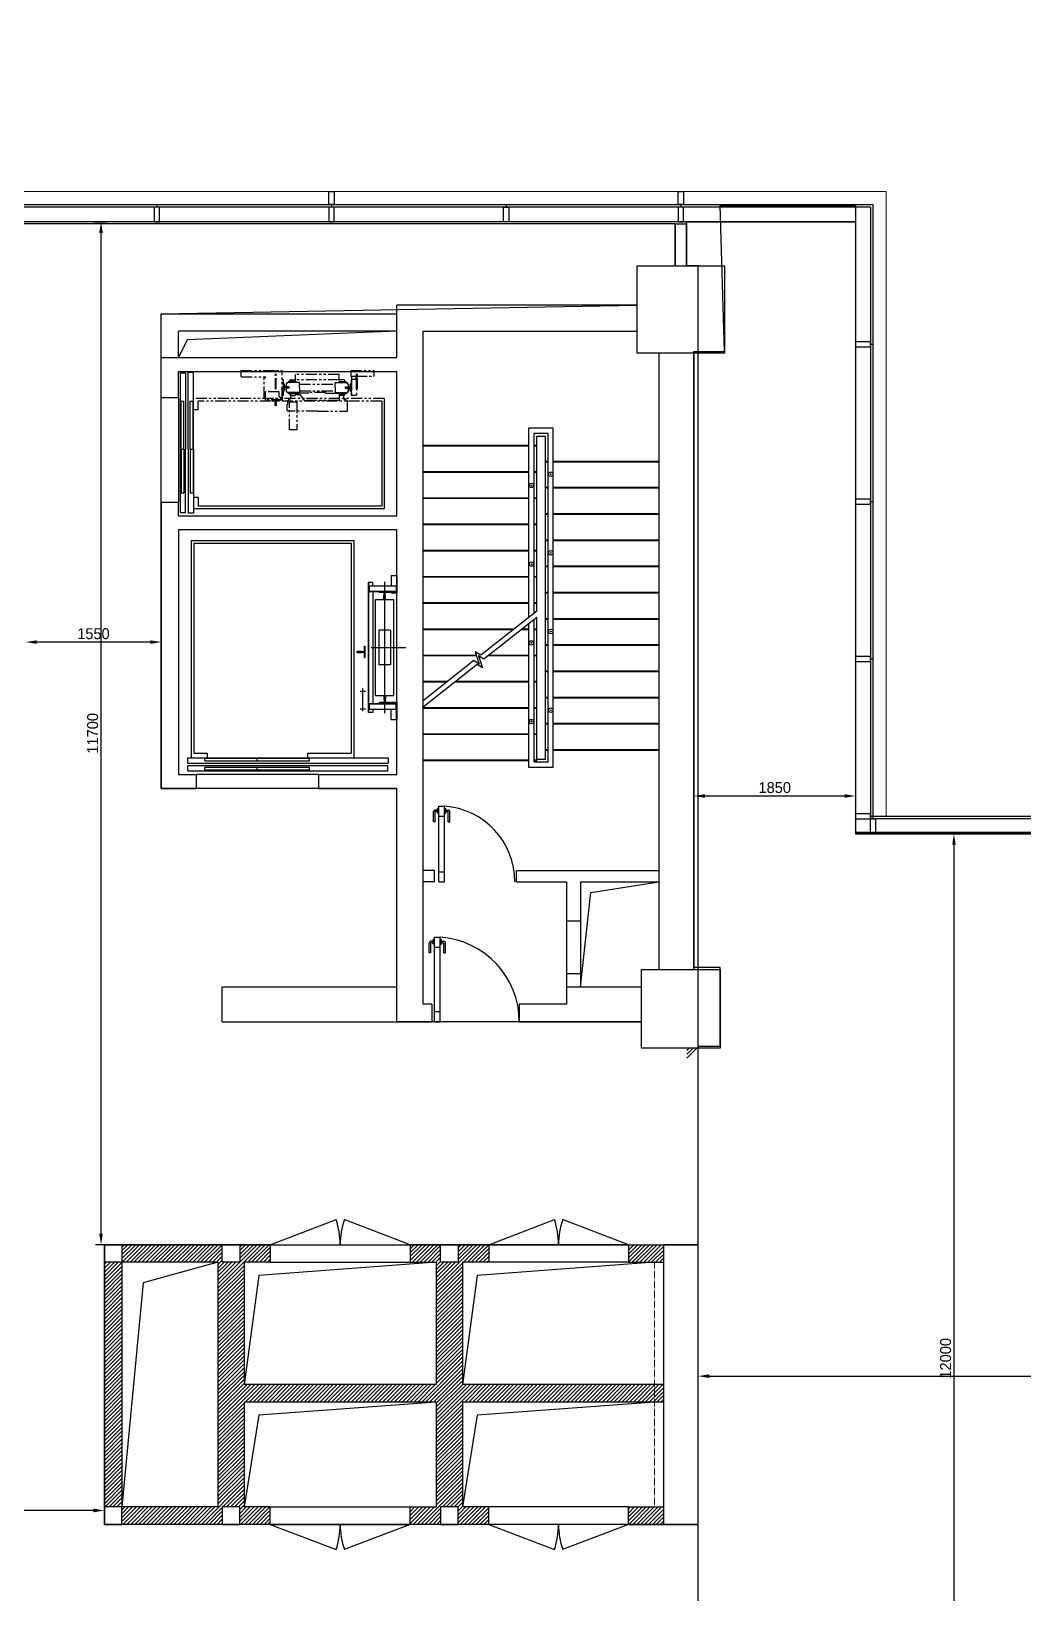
# Model space of a CAD drawing. Header units: millimetres. Extents: x 1175313 to 1258473, y 7000 to 65000.
# Drawn here: x 1223212 to 1234577, y 33063 to 50939 of the extents above; entities that cross this region are included whole.
import ezdxf

# ---------------------------------------------------------------- set-up
doc = ezdxf.new("R2010")
doc.units = ezdxf.units.MM
for name, pattern in [('HIDDEN', [0.375, 0.25, -0.125]), ('HIDDEN2', [4.7625, 3.175, -1.5875]), ('PHANTOMX2', [127, 63.5, -12.7, 12.7, -12.7, 12.7, -12.7])]:
    doc.linetypes.add(name, pattern=pattern)
for name, color, linetype in [('Baca', 7, 'Continuous'), ('Divar-esas', 7, 'Continuous'), ('Divar-komek', 7, 'Continuous'), ('Lift', 7, 'Continuous'), ('Meheccer', 7, 'Continuous'), ('metal', 7, 'Continuous'), ('Pencere', 7, 'Continuous'), ('Pillekan', 7, 'Continuous'), ('plita 2', 7, 'Continuous'), ('Qapi', 7, 'Continuous'), ('Strixleme', 254, 'Continuous'), ('sutun1', 7, 'Continuous')]:
    doc.layers.add(name, color=color, linetype=linetype)
doc.layers.add('Das-uzluk', color=37, linetype='Continuous', lineweight=15)
doc.layers.add('metal-nevid', color=39, linetype='Continuous', lineweight=5)
doc.layers.add('plita', color=182, linetype='Continuous', lineweight=5, true_color=0x3a07c5)

msp = doc.modelspace()

# ---------------------------------------------------------------- linework, layer by layer
at = {"color": 0, "lineweight": -2, "transparency": 16777216}
for p, q in [((1223931, 48757), (1224074, 48757)), ((1224012, 37182), (1224012, 48632)), ((1224700, 43943), (1224700, 44013)), ((1224575, 43951), (1223275, 43951)), ((1230800, 42378), (1230800, 42128)), ((1232650, 42378), (1232650, 42128)), ((1232525, 42190), (1230925, 42190)), ((1234079, 41757), (1233715, 41757)), ((1233777, 41632), (1233777, 29882)), ((1224423, 37057), (1223949, 37057)), ((1230850, 35488), (1230850, 35615)), ((1230975, 35553), (1252645, 35553)), ((1224050, 35050), (1224050, 33953)), ((1223925, 34016), (1205302, 34016))]:
    msp.add_line(p, q, dxfattribs=at)
at = {"color": 1, "lineweight": 30}
msp.add_lwpolyline([(1230715, 48257), (1230715, 48757), (1232650, 48757), (1232650, 41757), (1235873, 41753), (1235870, 44157, -0.414843), (1242650, 50937, -0.413583), (1249430, 44157), (1249430, 40177), (1252200, 40177), (1252200, 39777), (1252600, 39777), (1252600, 39307), (1252800, 39307), (1252800, 32207)], format="xyb", dxfattribs=at)
for points in [[(1230850, 31577), (1230850, 33857), (1224050, 33857), (1224050, 37057), (1230850, 37057), (1230850, 39307), (1230200, 39307), (1230200, 39607), (1227400, 39607), (1227400, 40007), (1227400, 40027), (1227400, 42277), (1224700, 42277), (1224700, 47707), (1230150, 47807), (1230150, 48257), (1230585, 48257), (1230585, 48737), (1222715, 48737)], [(1230850, 29777), (1230850, 48257), (1230715, 48257)]]:
    msp.add_lwpolyline(points, dxfattribs=at)
at = {"color": 0, "transparency": 16777216}
for points in [[(1223991, 48632), (1224032, 48632), (1224012, 48757)], [(1223275, 43971), (1223275, 43930), (1223150, 43951)], [(1224575, 43971), (1224575, 43930), (1224700, 43951)], [(1230925, 42211), (1230925, 42170), (1230800, 42190)], [(1232525, 42211), (1232525, 42170), (1232650, 42190)], [(1233757, 41632), (1233798, 41632), (1233777, 41757)], [(1223991, 37182), (1224032, 37182), (1224012, 37057)], [(1230975, 35574), (1230975, 35532), (1230850, 35553)], [(1223925, 34037), (1223925, 33995), (1224050, 34016)]]:
    msp.add_solid(points, dxfattribs=at)
at = {"layer": 'Baca'}
for p, q in [((1229620, 41085), (1230400, 41207)), ((1229500, 40007), (1229620, 41085))]:
    msp.add_line(p, q, dxfattribs=at)
for points in [[(1227400, 47507), (1224996, 47409), (1224900, 47207)], [(1225350, 36857), (1224495, 36621), (1224250, 34057)], [(1227850, 36857), (1225820, 36706), (1225650, 35457)], [(1230350, 36857), (1228320, 36706), (1228150, 35457)], [(1227850, 35257), (1225820, 35106), (1225650, 34057)], [(1230350, 35257), (1228320, 35106), (1228150, 34057)]]:
    msp.add_lwpolyline(points, dxfattribs=at)
at = {"layer": 'Das-uzluk'}
msp.add_line((1225100, 42277), (1226500, 42277), dxfattribs=at)
at = {"layer": 'Divar-esas'}
for p, q in [((1230585, 48737), (1230585, 48257)), ((1230585, 48737), (1230715, 48737)), ((1230715, 48737), (1230715, 48257)), ((1224700, 47207), (1224700, 47707)), ((1224700, 47707), (1227400, 47707)), ((1227400, 47507), (1224900, 47507)), ((1224900, 47207), (1224900, 47507)), ((1227830, 41337), (1227700, 41337)), ((1227830, 41207), (1227830, 41337)), ((1228770, 41207), (1228770, 41337)), ((1228770, 41337), (1230400, 41337)), ((1227830, 41207), (1227700, 41207)), ((1228770, 41207), (1229340, 41207)), ((1229340, 41207), (1229340, 40757)), ((1229500, 41207), (1230400, 41207)), ((1229500, 41207), (1229500, 40757)), ((1229500, 40757), (1229340, 40757)), ((1229340, 40157), (1229340, 40007)), ((1229500, 40157), (1229340, 40157)), ((1229500, 40157), (1229500, 40007)), ((1225950, 37057), (1224050, 37057)), ((1224050, 37057), (1224050, 33857)), ((1225950, 37057), (1225950, 36857)), ((1228450, 37057), (1227550, 37057)), ((1227550, 37057), (1227550, 36857)), ((1228450, 37057), (1228450, 36857)), ((1230050, 37057), (1230450, 37057)), ((1230050, 37057), (1230050, 36857)), ((1225350, 36857), (1224250, 36857)), ((1224250, 36857), (1224250, 34057)), ((1225350, 36857), (1225350, 34057)), ((1225650, 36857), (1225650, 35457)), ((1225950, 36857), (1225650, 36857)), ((1227550, 36857), (1227850, 36857)), ((1227850, 36857), (1227850, 35457)), ((1228150, 36857), (1228150, 35457)), ((1228450, 36857), (1228150, 36857)), ((1230050, 36857), (1230450, 36857)), ((1227850, 35457), (1225650, 35457)), ((1230450, 35457), (1228150, 35457)), ((1227850, 35257), (1225650, 35257)), ((1225650, 35257), (1225650, 34057)), ((1227850, 35257), (1227850, 34057)), ((1230450, 35257), (1228150, 35257)), ((1228150, 35257), (1228150, 34057)), ((1225350, 34057), (1224250, 34057)), ((1225950, 34057), (1225650, 34057)), ((1225950, 33857), (1225950, 34057)), ((1227550, 33857), (1227550, 34057)), ((1227550, 34057), (1227850, 34057)), ((1228450, 34057), (1228150, 34057)), ((1228450, 33857), (1228450, 34057)), ((1230050, 33857), (1230050, 34057)), ((1230050, 34057), (1230450, 34057)), ((1225950, 33857), (1224050, 33857)), ((1228450, 33857), (1227550, 33857)), ((1230050, 33857), (1230450, 33857))]:
    msp.add_line(p, q, dxfattribs=at)
at = {"layer": 'Divar-komek'}
for p, q in [((1229340, 40757), (1229340, 40157)), ((1229500, 40757), (1229500, 40157)), ((1225950, 37057), (1227550, 37057)), ((1230050, 37057), (1228450, 37057)), ((1225950, 36857), (1227550, 36857)), ((1230050, 36857), (1228450, 36857)), ((1225950, 34057), (1227550, 34057)), ((1230050, 34057), (1228450, 34057)), ((1225950, 33857), (1227550, 33857)), ((1230050, 33857), (1228450, 33857))]:
    msp.add_line(p, q, dxfattribs=at)
at = {"layer": 'Lift'}
for p, q in [((1224920, 47032), (1224980, 47032)), ((1224920, 45432), (1224920, 47032)), ((1224980, 47032), (1224980, 46157)), ((1225070, 47037), (1225010, 47037)), ((1225010, 46157), (1225010, 47037)), ((1225070, 46157), (1225070, 47037)), ((1225615, 46987), (1225615, 47057)), ((1224929, 46157), (1224929, 46707)), ((1224929, 46707), (1224961, 46707)), ((1224961, 46157), (1224961, 46707)), ((1225034, 46707), (1225066, 46707)), ((1225034, 46157), (1225034, 46707)), ((1225066, 46157), (1225066, 46707)), ((1225125, 46607), (1225125, 46707)), ((1227225, 46707), (1227225, 45507)), ((1227255, 46738), (1227255, 45476)), ((1225125, 46607), (1225070, 46607)), ((1224929, 46157), (1224929, 45657)), ((1224929, 46157), (1224961, 46157)), ((1224961, 46157), (1224961, 45657)), ((1224980, 45432), (1224980, 46157)), ((1225010, 46157), (1225010, 45427)), ((1225034, 46157), (1225066, 46157)), ((1225034, 46157), (1225034, 45657)), ((1225066, 46157), (1225066, 45657)), ((1225070, 46157), (1225070, 45427)), ((1224929, 45657), (1224961, 45657)), ((1225034, 45657), (1225066, 45657)), ((1225125, 45607), (1225070, 45607)), ((1225125, 45607), (1225125, 45507)), ((1224920, 45432), (1224980, 45432)), ((1225070, 45427), (1225010, 45427)), ((1227255, 45476), (1225070, 45476)), ((1227225, 45507), (1225125, 45507)), ((1225044, 45112), (1225044, 42627)), ((1225044, 45112), (1226906, 45112)), ((1225075, 45082), (1225075, 42682)), ((1225075, 45082), (1226875, 45082)), ((1226875, 45082), (1226875, 42682)), ((1226906, 45112), (1226906, 42627)), ((1227335, 44713), (1227335, 44593)), ((1227335, 44713), (1227400, 44713)), ((1227394, 44713), (1227394, 44513)), ((1227400, 44713), (1227400, 44513)), ((1227124, 44634), (1227074, 44634)), ((1227074, 43144), (1227074, 44634)), ((1227077, 43144), (1227077, 44634)), ((1227084, 44593), (1227390, 44593)), ((1227084, 44528), (1227084, 44593)), ((1227084, 44534), (1227390, 44534)), ((1227084, 44528), (1227390, 44528)), ((1227124, 44593), (1227124, 44634)), ((1227124, 44528), (1227124, 43250)), ((1227195, 44528), (1227322, 44528)), ((1227195, 44524), (1227195, 44528)), ((1227247, 44517), (1227199, 44520)), ((1227259, 44639), (1227259, 43139)), ((1227319, 44520), (1227271, 44517)), ((1227322, 44524), (1227322, 44528)), ((1227335, 44528), (1227335, 44513)), ((1227335, 44513), (1227400, 44513)), ((1227390, 44593), (1227390, 44528)), ((1227154, 44439), (1227364, 44439)), ((1227154, 43339), (1227154, 44439)), ((1227251, 44440), (1227251, 44484)), ((1227252, 44439), (1227251, 44440)), ((1227266, 44439), (1227252, 44439)), ((1227266, 44439), (1227252, 44439)), ((1227254, 44488), (1227254, 44510)), ((1227264, 44488), (1227264, 44510)), ((1227266, 44439), (1227267, 44440)), ((1227267, 44440), (1227267, 44484)), ((1227364, 43339), (1227364, 44439)), ((1227192, 44089), (1227192, 43689)), ((1227325, 44089), (1227192, 44089)), ((1227325, 44089), (1227325, 43689)), ((1226945, 43846), (1226946, 43847)), ((1226945, 43846), (1226945, 43832)), ((1226945, 43846), (1226945, 43832)), ((1226945, 43832), (1226945, 43846)), ((1226945, 43832), (1226946, 43831)), ((1226946, 43847), (1226989, 43847)), ((1226946, 43831), (1226989, 43831)), ((1226994, 43844), (1227016, 43844)), ((1226994, 43834), (1227016, 43834)), ((1227026, 43899), (1227023, 43851)), ((1227023, 43828), (1227026, 43780)), ((1227030, 43903), (1227034, 43903)), ((1227034, 43776), (1227034, 43903)), ((1227104, 43889), (1227500, 43889)), ((1227030, 43776), (1227034, 43776)), ((1227325, 43689), (1227192, 43689)), ((1226980, 43389), (1227040, 43389)), ((1227010, 43159), (1227010, 43419)), ((1227154, 43339), (1227364, 43339)), ((1227247, 43261), (1227199, 43258)), ((1227252, 43339), (1227251, 43338)), ((1227251, 43338), (1227251, 43295)), ((1227266, 43339), (1227252, 43339)), ((1227266, 43339), (1227252, 43339)), ((1227254, 43290), (1227254, 43268)), ((1227264, 43290), (1227264, 43268)), ((1227266, 43339), (1227267, 43338)), ((1227267, 43338), (1227267, 43295)), ((1227319, 43258), (1227271, 43261)), ((1227335, 43265), (1227400, 43265)), ((1227335, 43250), (1227335, 43265)), ((1227394, 43065), (1227394, 43265)), ((1227400, 43265), (1227400, 43065)), ((1226980, 43189), (1227040, 43189)), ((1227124, 43144), (1227074, 43144)), ((1227084, 43185), (1227084, 43250)), ((1227084, 43250), (1227390, 43250)), ((1227084, 43244), (1227390, 43244)), ((1227084, 43185), (1227390, 43185)), ((1227124, 43185), (1227124, 43144)), ((1227195, 43254), (1227195, 43250)), ((1227195, 43250), (1227322, 43250)), ((1227322, 43254), (1227322, 43250)), ((1227335, 43065), (1227335, 43185)), ((1227390, 43185), (1227390, 43250)), ((1227335, 43065), (1227400, 43065)), ((1225000, 42627), (1225000, 42567)), ((1225000, 42627), (1227300, 42627)), ((1225000, 42567), (1227300, 42567)), ((1225075, 42682), (1225225, 42682)), ((1225200, 42591), (1225200, 42623)), ((1225200, 42623), (1226400, 42623)), ((1225200, 42591), (1226400, 42591)), ((1225225, 42682), (1225225, 42627)), ((1225800, 42591), (1225800, 42623)), ((1226375, 42682), (1226875, 42682)), ((1226375, 42682), (1226375, 42627)), ((1226400, 42591), (1226400, 42623)), ((1227300, 42627), (1227300, 42567)), ((1225005, 42477), (1225005, 42537)), ((1227295, 42537), (1225005, 42537)), ((1225005, 42477), (1227295, 42477)), ((1226400, 42518), (1225200, 42518)), ((1225200, 42486), (1225200, 42518)), ((1226400, 42486), (1225200, 42486)), ((1225800, 42486), (1225800, 42518)), ((1226400, 42486), (1226400, 42518)), ((1227295, 42477), (1227295, 42537))]:
    msp.add_line(p, q, dxfattribs=at)
at = {"layer": 'Lift', "linetype": 'PHANTOMX2', "ltscale": 2}
for p, q in [((1225615, 47057), (1226085, 47057)), ((1226008, 46844), (1226008, 47057)), ((1226018, 46844), (1226018, 47057)), ((1226085, 46749), (1226085, 47057)), ((1226870, 47057), (1226870, 46992)), ((1226870, 47057), (1227135, 47057)), ((1226938, 46844), (1226938, 47057)), ((1226948, 46844), (1226948, 47057)), ((1227135, 47057), (1227135, 46992)), ((1225615, 46987), (1225890, 46987)), ((1225880, 46977), (1225890, 46977)), ((1225880, 46749), (1225880, 46977)), ((1226085, 46956), (1226101, 46956)), ((1226096, 46956), (1226096, 46771)), ((1226101, 46771), (1226101, 46956)), ((1226101, 46863), (1226101, 46908)), ((1226101, 46908), (1226101, 46908)), ((1226101, 46863), (1226101, 46819)), ((1226109, 46900), (1226112, 46872)), ((1226109, 46826), (1226112, 46855)), ((1226126, 46867), (1226117, 46867)), ((1226126, 46859), (1226117, 46859)), ((1226130, 46871), (1226126, 46867)), ((1226130, 46855), (1226126, 46859)), ((1226133, 46888), (1226128, 46888)), ((1226128, 46882), (1226128, 46888)), ((1226131, 46882), (1226128, 46882)), ((1226134, 46845), (1226129, 46845)), ((1226129, 46839), (1226129, 46845)), ((1226133, 46839), (1226129, 46839)), ((1226162, 46871), (1226130, 46871)), ((1226162, 46855), (1226130, 46855)), ((1226131, 46882), (1226131, 46872)), ((1226164, 46872), (1226131, 46872)), ((1226133, 46903), (1226163, 46933)), ((1226133, 46903), (1226133, 46888)), ((1226133, 46839), (1226133, 46823)), ((1226164, 46855), (1226134, 46855)), ((1226134, 46848), (1226134, 46855)), ((1226134, 46845), (1226134, 46848)), ((1226283, 46921), (1226140, 46921)), ((1226140, 46910), (1226140, 46921)), ((1226162, 46871), (1226163, 46870)), ((1226162, 46855), (1226163, 46856)), ((1226243, 46933), (1226163, 46933)), ((1226163, 46863), (1226163, 46870)), ((1226163, 46863), (1226163, 46856)), ((1226164, 46855), (1226164, 46872)), ((1226173, 46933), (1226173, 46938)), ((1226188, 46953), (1226233, 46953)), ((1226233, 46953), (1226233, 46947)), ((1226238, 46947), (1226233, 46947)), ((1226738, 47013), (1226238, 47013)), ((1226238, 46947), (1226238, 47013)), ((1226738, 46953), (1226238, 46953)), ((1226238, 46947), (1226238, 46953)), ((1226243, 46933), (1226243, 46921)), ((1226283, 46863), (1226283, 46921)), ((1226283, 46901), (1226693, 46901)), ((1226283, 46863), (1226283, 46806)), ((1226693, 46863), (1226693, 46921)), ((1226693, 46921), (1226836, 46921)), ((1226693, 46863), (1226693, 46806)), ((1226733, 46933), (1226733, 46921)), ((1226733, 46933), (1226813, 46933)), ((1226738, 46947), (1226738, 47013)), ((1226738, 46947), (1226738, 46953)), ((1226738, 46947), (1226743, 46947)), ((1226743, 46953), (1226743, 46947)), ((1226788, 46953), (1226743, 46953)), ((1226803, 46933), (1226803, 46938)), ((1226812, 46872), (1226845, 46872)), ((1226812, 46855), (1226812, 46872)), ((1226812, 46855), (1226842, 46855)), ((1226843, 46903), (1226813, 46933)), ((1226814, 46871), (1226813, 46870)), ((1226813, 46863), (1226813, 46870)), ((1226813, 46863), (1226813, 46856)), ((1226814, 46855), (1226813, 46856)), ((1226814, 46871), (1226846, 46871)), ((1226814, 46855), (1226846, 46855)), ((1226836, 46910), (1226836, 46921)), ((1226842, 46848), (1226842, 46855)), ((1226842, 46845), (1226842, 46848)), ((1226842, 46845), (1226847, 46845)), ((1226843, 46903), (1226843, 46888)), ((1226843, 46888), (1226848, 46888)), ((1226843, 46839), (1226843, 46823)), ((1226843, 46839), (1226847, 46839)), ((1226845, 46882), (1226845, 46872)), ((1226845, 46882), (1226848, 46882)), ((1226846, 46871), (1226850, 46867)), ((1226846, 46855), (1226850, 46859)), ((1226847, 46839), (1226847, 46845)), ((1226848, 46882), (1226848, 46888)), ((1226850, 46867), (1226859, 46867)), ((1226850, 46859), (1226859, 46859)), ((1226866, 46900), (1226864, 46872)), ((1226866, 46826), (1226864, 46855)), ((1226870, 46992), (1226880, 46992)), ((1226875, 46908), (1226874, 46908)), ((1226875, 46956), (1226875, 46771)), ((1226880, 46956), (1226875, 46956)), ((1226875, 46863), (1226875, 46908)), ((1226875, 46863), (1226875, 46819)), ((1226879, 46771), (1226879, 46956)), ((1226880, 46992), (1226880, 46956)), ((1226880, 46992), (1226930, 46992)), ((1226930, 46956), (1226880, 46956)), ((1226880, 46956), (1226880, 46773)), ((1226930, 46992), (1227135, 46992)), ((1226930, 46972), (1226930, 46956)), ((1226935, 46956), (1226930, 46956)), ((1226935, 46956), (1226935, 46771)), ((1226940, 46982), (1226945, 46982)), ((1226945, 46992), (1226945, 46982)), ((1227255, 46738), (1225070, 46738)), ((1227225, 46707), (1225125, 46707)), ((1225880, 46749), (1225893, 46749)), ((1226053, 46814), (1225893, 46814)), ((1225893, 46719), (1225893, 46814)), ((1226088, 46724), (1225893, 46724)), ((1226088, 46719), (1225893, 46719)), ((1226013, 46719), (1225968, 46719)), ((1225968, 46719), (1225968, 46719)), ((1225976, 46711), (1226004, 46709)), ((1226005, 46691), (1226009, 46695)), ((1226005, 46658), (1226005, 46691)), ((1226005, 46658), (1226006, 46657)), ((1226013, 46657), (1226006, 46657)), ((1226009, 46695), (1226009, 46704)), ((1226013, 46719), (1226057, 46719)), ((1226013, 46657), (1226020, 46657)), ((1226017, 46695), (1226017, 46704)), ((1226021, 46691), (1226017, 46695)), ((1226021, 46658), (1226020, 46657)), ((1226021, 46658), (1226021, 46691)), ((1226050, 46711), (1226022, 46709)), ((1226053, 46756), (1226053, 46814)), ((1226057, 46719), (1226057, 46719)), ((1226088, 46749), (1226060, 46749)), ((1226060, 46749), (1226085, 46749)), ((1226085, 46771), (1226101, 46771)), ((1226088, 46719), (1226088, 46749)), ((1226101, 46819), (1226101, 46819)), ((1226133, 46823), (1226163, 46793)), ((1226140, 46816), (1226140, 46806)), ((1226283, 46806), (1226140, 46806)), ((1226146, 46672), (1226143, 46672)), ((1226143, 46595), (1226143, 46672)), ((1226146, 46714), (1226146, 46690)), ((1226146, 46714), (1226155, 46714)), ((1226146, 46690), (1226146, 46672)), ((1226243, 46793), (1226163, 46793)), ((1226183, 46729), (1226170, 46729)), ((1226173, 46788), (1226173, 46793)), ((1226183, 46729), (1226183, 46787)), ((1226188, 46792), (1226192, 46792)), ((1226188, 46773), (1226233, 46773)), ((1226192, 46795), (1226192, 46792)), ((1226192, 46795), (1226276, 46795)), ((1226296, 46779), (1226233, 46779)), ((1226233, 46779), (1226233, 46773)), ((1226243, 46806), (1226243, 46793)), ((1226276, 46795), (1226276, 46800)), ((1226276, 46800), (1226276, 46800)), ((1226393, 46800), (1226276, 46800)), ((1226283, 46826), (1226693, 46826)), ((1226343, 46713), (1226296, 46779)), ((1226738, 46713), (1226343, 46713)), ((1226583, 46808), (1226393, 46808)), ((1226393, 46800), (1226393, 46808)), ((1226583, 46800), (1226583, 46808)), ((1226583, 46800), (1226699, 46800)), ((1226693, 46806), (1226836, 46806)), ((1226700, 46800), (1226699, 46800)), ((1226700, 46795), (1226700, 46800)), ((1226784, 46795), (1226700, 46795)), ((1226733, 46806), (1226733, 46793)), ((1226733, 46793), (1226813, 46793)), ((1226738, 46779), (1226738, 46713)), ((1226743, 46779), (1226738, 46779)), ((1226743, 46779), (1226743, 46773)), ((1226788, 46773), (1226743, 46773)), ((1226784, 46795), (1226784, 46792)), ((1226788, 46792), (1226784, 46792)), ((1226793, 46729), (1226793, 46787)), ((1226793, 46729), (1226805, 46729)), ((1226803, 46788), (1226803, 46793)), ((1226843, 46823), (1226813, 46793)), ((1226830, 46714), (1226820, 46714)), ((1226830, 46714), (1226830, 46690)), ((1226830, 46690), (1226830, 46672)), ((1226830, 46672), (1226833, 46672)), ((1226833, 46595), (1226833, 46672)), ((1226836, 46816), (1226836, 46806)), ((1226875, 46819), (1226874, 46819)), ((1226935, 46771), (1226875, 46771)), ((1226146, 46595), (1226143, 46595)), ((1226146, 46595), (1226146, 46592)), ((1226488, 46592), (1226146, 46592)), ((1226488, 46592), (1226830, 46592)), ((1226830, 46595), (1226830, 46592)), ((1226830, 46595), (1226833, 46595))]:
    msp.add_line(p, q, dxfattribs=at)
msp.add_lwpolyline([(1226171, 46378), (1226171, 46698), (1226254, 46698), (1226254, 46378)], close=True, dxfattribs=at)
at = {"layer": 'Lift', "extrusion": (0, 0, -1)}
for centre in [(-1227010, 43389), (-1227010, 43189)]:
    msp.add_circle(centre, 4, dxfattribs=at)
at = {"layer": 'Lift', "linetype": 'PHANTOMX2', "ltscale": 2}
for centre, radius, start, end in [((1225890, 46982), 5, -90, 90), ((1226101, 46900), 8, 4.5177, 90), ((1226117, 46872), 5, -175.4823, -90), ((1226117, 46854), 5, 90, 175.4823), ((1226188, 46938), 15, 109.4712, 180), ((1226188, 46938), 15, 90, 109.4712), ((1226788, 46938), 15, 0, 90), ((1226940, 46972), 10, 90, 180), ((1225976, 46719), 8, 180, -94.5177), ((1226004, 46704), 5, 0, 85.4823), ((1226022, 46704), 5, 94.5177, 180), ((1226049, 46719), 8, -85.4823, 0), ((1226060, 46756), 7, 180, -90), ((1226101, 46827), 8, -90, -4.5177), ((1226170, 46714), 15, 90, 180), ((1226188, 46788), 15, 180, -109.4712), ((1226188, 46787), 5, 90, 180), ((1226188, 46788), 15, -109.4712, -90), ((1226788, 46787), 5, 0, 90), ((1226788, 46788), 15, -90, 0), ((1226805, 46714), 15, 0, 90)]:
    msp.add_arc(centre, radius, start, end, dxfattribs=at)
at = {"layer": 'Lift', "extrusion": (0, 0, -1)}
for centre, radius, start, end in [((-1227199, 44524), 4, -86.869, 0), ((-1227247, 44510), 7, 93.131, 180), ((-1227271, 44510), 7, 0, 86.869), ((-1227318, 44524), 4, 180, -93.131), ((-1227249, 44488), 5, 180, -114.3305), ((-1227269, 44488), 5, -65.6695, 0), ((-1226994, 43849), 5, -90, -24.3305), ((-1226994, 43829), 5, 24.3305, 90), ((-1227016, 43851), 7, -176.869, -90), ((-1227016, 43827), 7, 90, 176.869), ((-1227030, 43899), 4, 3.131, 90), ((-1227030, 43780), 4, -90, -3.131), ((-1227247, 43268), 7, 180, -93.131), ((-1227249, 43290), 5, 114.3305, 180), ((-1227269, 43290), 5, 0, 65.6695), ((-1227271, 43268), 7, -86.869, 0), ((-1227199, 43254), 4, 0, 86.869), ((-1227318, 43254), 4, 93.131, 180)]:
    msp.add_arc(centre, radius, start, end, dxfattribs=at)
at = {"layer": 'Lift', "linetype": 'PHANTOMX2', "ltscale": 2, "extrusion": (0, 0, -1)}
for centre, major_axis, start_param, end_param in [((1226859, 46872), (3.54, -3.54), 5.576636, 0.785398), ((1226859, 46854), (-3.54, -3.54), 2.356194, 3.848142), ((1226874, 46900), (5.66, -5.66), 2.435043, 3.926991), ((1226874, 46827), (5.66, -5.66), 0.785398, 2.277346)]:
    msp.add_ellipse(centre, major_axis=major_axis, ratio=1, start_param=start_param, end_param=end_param, dxfattribs=at)
at = {"layer": 'Meheccer'}
for p, q in [((1228910, 44235), (1228910, 46397)), ((1229190, 46397), (1228910, 46397)), ((1228970, 44283), (1228970, 46337)), ((1229130, 46337), (1228970, 46337)), ((1229130, 42577), (1229130, 46337)), ((1229190, 42517), (1229190, 46397)), ((1228910, 42517), (1228910, 44161)), ((1228970, 42577), (1228970, 44209)), ((1229130, 42577), (1228970, 42577)), ((1229190, 42517), (1228910, 42517))]:
    msp.add_line(p, q, dxfattribs=at)
for centre, radius in [((1228940, 45743), 25), ((1229160, 45872), 25), ((1229160, 45872), 5), ((1228940, 45743), 5), ((1229160, 44972), 25), ((1228940, 44843), 25), ((1229160, 44072), 25), ((1228940, 43942), 25), ((1228940, 43942), 5), ((1229160, 43172), 25), ((1228940, 43042), 25), ((1228940, 43042), 5)]:
    msp.add_circle(centre, radius, dxfattribs=at)
at = {"layer": 'Meheccer', "linetype": 'HIDDEN2'}
for centre in [(1229160, 44972), (1228940, 44843), (1229160, 44072), (1229160, 43172)]:
    msp.add_circle(centre, 5, dxfattribs=at)
at = {"layer": 'metal'}
for p, q in [((1224650, 48957), (1224650, 48927)), ((1226650, 48957), (1226650, 48927)), ((1228650, 48957), (1228650, 48927)), ((1230650, 48957), (1230650, 48927)), ((1232850, 47357), (1232820, 47357)), ((1232850, 45557), (1232820, 45557)), ((1232850, 43757), (1232820, 43757)), ((1232850, 41957), (1232820, 41957)), ((1232850, 41957), (1232850, 41927))]:
    msp.add_line(p, q, dxfattribs=at)
for points in [[(1226620, 49107), (1226680, 49107), (1226680, 48957), (1226620, 48957)], [(1230620, 49107), (1230680, 49107), (1230680, 48957), (1230620, 48957)], [(1224620, 48927), (1224620, 48757), (1224680, 48757), (1224680, 48927)], [(1226620, 48757), (1226680, 48757), (1226680, 48927), (1226620, 48927)], [(1228680, 48927), (1228680, 48757), (1228620, 48757), (1228620, 48927)], [(1230620, 48757), (1230680, 48757), (1230680, 48927), (1230620, 48927)], [(1232820, 47387), (1232650, 47387), (1232650, 47327), (1232820, 47327)], [(1232820, 45587), (1232650, 45587), (1232650, 45527), (1232820, 45527)], [(1232820, 43787), (1232650, 43787), (1232650, 43727), (1232820, 43727)], [(1232820, 41987), (1232650, 41987), (1232650, 41927), (1232820, 41927)], [(1232880, 41927), (1232880, 41757), (1232820, 41757), (1232820, 41927)]]:
    msp.add_lwpolyline(points, close=True, dxfattribs=at)
at = {"layer": 'metal-nevid'}
for p, q in [((1226620, 49107), (1222680, 49107)), ((1226680, 49107), (1230620, 49107)), ((1233000, 49107), (1230680, 49107)), ((1233000, 49107), (1233000, 41957))]:
    msp.add_line(p, q, dxfattribs=at)
at = {"layer": 'Pencere'}
for p, q in [((1185400, 48957), (1232850, 48957)), ((1232820, 48927), (1185430, 48927)), ((1207807, 48957), (1232850, 48957)), ((1232820, 48927), (1232820, 41927)), ((1232850, 48957), (1232850, 41957)), ((1235570, 41927), (1232820, 41927)), ((1235450, 41957), (1232850, 41957))]:
    msp.add_line(p, q, dxfattribs=at)
at = {"layer": 'Pillekan'}
for p, q in [((1229000, 44306), (1229000, 46307)), ((1229000, 46307), (1229100, 46307)), ((1229100, 42607), (1229100, 46307)), ((1228910, 46199), (1227700, 46199)), ((1228910, 46192), (1227700, 46192)), ((1229000, 46199), (1228970, 46199)), ((1229000, 46192), (1228970, 46192)), ((1229100, 46022), (1229130, 46022)), ((1229100, 46015), (1229130, 46015)), ((1229190, 46022), (1230400, 46022)), ((1229190, 46015), (1230400, 46015)), ((1228910, 45899), (1227700, 45899)), ((1228910, 45892), (1227700, 45892)), ((1229000, 45899), (1228970, 45899)), ((1229000, 45892), (1228970, 45892)), ((1228910, 45599), (1227700, 45599)), ((1228910, 45592), (1227700, 45592)), ((1229000, 45599), (1228970, 45599)), ((1229000, 45592), (1228970, 45592)), ((1229100, 45722), (1229130, 45722)), ((1229100, 45715), (1229130, 45715)), ((1229190, 45722), (1230400, 45722)), ((1229190, 45715), (1230400, 45715)), ((1229100, 45422), (1229130, 45422)), ((1229100, 45415), (1229130, 45415)), ((1229190, 45422), (1230400, 45422)), ((1229190, 45415), (1230400, 45415)), ((1228910, 45299), (1227700, 45299)), ((1228910, 45292), (1227700, 45292)), ((1229000, 45299), (1228970, 45299)), ((1229000, 45292), (1228970, 45292)), ((1229100, 45122), (1229130, 45122)), ((1229100, 45115), (1229130, 45115)), ((1229190, 45122), (1230400, 45122)), ((1229190, 45115), (1230400, 45115)), ((1228910, 44999), (1227700, 44999)), ((1228910, 44992), (1227700, 44992)), ((1229000, 44999), (1228970, 44999)), ((1229000, 44992), (1228970, 44992)), ((1228910, 44699), (1227700, 44699)), ((1228910, 44692), (1227700, 44692)), ((1229000, 44699), (1228970, 44699)), ((1229000, 44692), (1228970, 44692)), ((1229100, 44822), (1229130, 44822)), ((1229100, 44815), (1229130, 44815)), ((1229190, 44822), (1230400, 44822)), ((1229190, 44815), (1230400, 44815)), ((1229100, 44522), (1229130, 44522)), ((1229100, 44515), (1229130, 44515)), ((1229190, 44522), (1230400, 44522)), ((1229190, 44515), (1230400, 44515)), ((1228910, 44399), (1227700, 44399)), ((1228910, 44392), (1227700, 44392)), ((1229000, 44399), (1228970, 44399)), ((1229000, 44392), (1228970, 44392)), ((1229000, 42592), (1229000, 44233)), ((1229100, 44222), (1229130, 44222)), ((1229100, 44215), (1229130, 44215)), ((1229190, 44222), (1230400, 44222)), ((1229190, 44215), (1230400, 44215)), ((1228738, 44099), (1227700, 44099)), ((1228729, 44092), (1227700, 44092)), ((1228910, 44092), (1228822, 44092)), ((1228910, 44099), (1228831, 44099)), ((1229000, 44099), (1228970, 44099)), ((1229000, 44092), (1228970, 44092)), ((1228310, 43799), (1227700, 43799)), ((1228910, 43799), (1228451, 43799)), ((1229000, 43799), (1228970, 43799)), ((1229100, 43922), (1229130, 43922)), ((1229100, 43915), (1229130, 43915)), ((1229190, 43922), (1230400, 43922)), ((1229190, 43915), (1230400, 43915)), ((1228313, 43792), (1227700, 43792)), ((1228337, 43792), (1228334, 43792)), ((1228910, 43792), (1228442, 43792)), ((1229000, 43792), (1228970, 43792)), ((1229100, 43622), (1229130, 43622)), ((1229190, 43622), (1230400, 43622)), ((1227978, 43499), (1227700, 43499)), ((1227969, 43492), (1227700, 43492)), ((1228910, 43492), (1228062, 43492)), ((1228910, 43499), (1228071, 43499)), ((1229000, 43499), (1228970, 43499)), ((1229000, 43492), (1228970, 43492)), ((1229100, 43615), (1229130, 43615)), ((1229190, 43615), (1230400, 43615)), ((1229100, 43322), (1229130, 43322)), ((1229100, 43315), (1229130, 43315)), ((1229190, 43322), (1230400, 43322)), ((1229190, 43315), (1230400, 43315)), ((1228910, 43199), (1227700, 43199)), ((1228910, 43192), (1227700, 43192)), ((1229000, 43199), (1228970, 43199)), ((1229000, 43192), (1228970, 43192)), ((1229100, 43022), (1229130, 43022)), ((1229100, 43015), (1229130, 43015)), ((1229190, 43022), (1230400, 43022)), ((1229190, 43015), (1230400, 43015)), ((1228910, 42899), (1227700, 42899)), ((1228910, 42892), (1227700, 42892)), ((1229000, 42899), (1228970, 42899)), ((1229000, 42892), (1228970, 42892)), ((1228910, 42599), (1227700, 42599)), ((1228910, 42592), (1227700, 42592)), ((1229000, 42599), (1228970, 42599)), ((1229000, 42592), (1228970, 42592)), ((1229100, 42607), (1229000, 42607)), ((1229100, 42722), (1229130, 42722)), ((1229100, 42715), (1229130, 42715)), ((1229190, 42722), (1230400, 42722)), ((1229190, 42715), (1230400, 42715))]:
    msp.add_line(p, q, dxfattribs=at)
at = {"layer": 'Pillekan', "linetype": 'Continuous'}
for points in [[(1229000, 44306), (1228359, 43801), (1228297, 43839), (1228343, 43700), (1228281, 43739), (1227700, 43280)], [(1229000, 44233), (1228396, 43756), (1228334, 43794), (1228380, 43655), (1228317, 43694), (1227700, 43206)]]:
    msp.add_lwpolyline(points, dxfattribs=at)
at = {"layer": 'plita', "linetype": 'HIDDEN', "ltscale": 5}
msp.add_line((1230350, 36857), (1230350, 34057), dxfattribs=at)
at = {"layer": 'plita 2'}
for p, q in [((1232650, 48757), (1215150, 48757)), ((1232650, 48757), (1232650, 41757)), ((1224900, 46747), (1224900, 45547)), ((1226500, 42437), (1225100, 42437)), ((1235570, 41757), (1232650, 41757))]:
    msp.add_line(p, q, dxfattribs=at)
at = {"layer": 'Qapi', "linetype": 'Continuous'}
for p, q in [((1227819, 41896), (1227819, 42012)), ((1227863, 42029), (1227837, 42029)), ((1227863, 42029), (1227837, 42029)), ((1227863, 42029), (1227837, 42029)), ((1227837, 41896), (1227837, 42012)), ((1227863, 42012), (1227837, 42012)), ((1227881, 42047), (1227863, 42047)), ((1227863, 41994), (1227863, 42047)), ((1227863, 41994), (1227863, 42047)), ((1227943, 42047), (1227961, 42047)), ((1227961, 41994), (1227961, 42047)), ((1227961, 41994), (1227961, 42047)), ((1227961, 42029), (1227988, 42029)), ((1227961, 42029), (1227988, 42029)), ((1227961, 42029), (1227988, 42029)), ((1227961, 42012), (1227988, 42012)), ((1227988, 41896), (1227988, 42012)), ((1228005, 41896), (1228005, 42012)), ((1227837, 41896), (1227819, 41896)), ((1227881, 41994), (1227863, 41994)), ((1227943, 41994), (1227961, 41994)), ((1227988, 41896), (1228005, 41896)), ((1227769, 40396), (1227769, 40512)), ((1227813, 40530), (1227787, 40530)), ((1227813, 40530), (1227787, 40530)), ((1227813, 40530), (1227787, 40530)), ((1227787, 40396), (1227787, 40512)), ((1227813, 40512), (1227787, 40512)), ((1227831, 40547), (1227813, 40547)), ((1227813, 40494), (1227813, 40547)), ((1227813, 40494), (1227813, 40547)), ((1227831, 40494), (1227813, 40494)), ((1227893, 40547), (1227911, 40547)), ((1227893, 40494), (1227911, 40494)), ((1227911, 40494), (1227911, 40547)), ((1227911, 40494), (1227911, 40547)), ((1227911, 40530), (1227938, 40530)), ((1227911, 40530), (1227938, 40530)), ((1227911, 40530), (1227938, 40530)), ((1227911, 40512), (1227938, 40512)), ((1227938, 40396), (1227938, 40512)), ((1227955, 40396), (1227955, 40512)), ((1227787, 40396), (1227769, 40396)), ((1227938, 40396), (1227955, 40396))]:
    msp.add_line(p, q, dxfattribs=at)
at = {"layer": 'Qapi'}
for p, q in [((1227881, 42074), (1227943, 42074)), ((1227881, 42074), (1227943, 42074)), ((1227881, 41207), (1227881, 42074)), ((1227943, 41207), (1227943, 42074)), ((1227881, 41958), (1227943, 41958)), ((1227881, 41323), (1227943, 41323)), ((1227881, 41207), (1227943, 41207)), ((1227881, 41207), (1227943, 41207)), ((1227831, 40574), (1227893, 40574)), ((1227831, 39607), (1227831, 40574)), ((1227831, 40459), (1227893, 40459)), ((1227831, 40459), (1227893, 40459)), ((1227893, 39607), (1227893, 40574)), ((1227831, 39723), (1227893, 39723)), ((1227831, 39607), (1227893, 39607)), ((1225950, 37057), (1226702, 37345)), ((1227550, 37057), (1226797, 37345)), ((1228450, 37057), (1229202, 37345)), ((1230050, 37057), (1229297, 37345)), ((1225950, 33857), (1226702, 33570)), ((1227550, 33857), (1226797, 33570)), ((1228450, 33857), (1229202, 33570)), ((1230050, 33857), (1229297, 33570))]:
    msp.add_line(p, q, dxfattribs=at)
at = {"layer": 'Qapi', "linetype": 'Continuous'}
for centre, start, end in [((1227837, 42012), 90, 180), ((1227988, 42012), 0, 90), ((1227787, 40512), 90, 180), ((1227938, 40512), 0, 90)]:
    msp.add_arc(centre, 17.8, start, end, dxfattribs=at)
at = {"layer": 'Qapi'}
for centre, radius, start, end in [((1227881, 41207), 869, 0, 85.8935), ((1227831, 39607), 969, 0, 86.3179), ((1225855, 37057), 895, 0, 18.7463), ((1227645, 37057), 895, 161.2537, 180), ((1228355, 37057), 895, 0, 18.7463), ((1230145, 37057), 895, 161.2537, 180), ((1225855, 33857), 895, 341.2537, 0), ((1227645, 33857), 895, 180, 198.7463), ((1228355, 33857), 895, 341.2537, 0), ((1230145, 33857), 895, 180, 198.7463)]:
    msp.add_arc(centre, radius, start, end, dxfattribs=at)
at = {"layer": 'Strixleme'}
for p, q in [((1230720, 39282), (1230745, 39307)), ((1230720, 39237), (1230790, 39307)), ((1230720, 39192), (1230835, 39307)), ((1224250, 37033), (1224275, 37057)), ((1224250, 36988), (1224320, 37057)), ((1224250, 36943), (1224364, 37057)), ((1224250, 36898), (1224409, 37057)), ((1224254, 36857), (1224454, 37057)), ((1224299, 36857), (1224499, 37057)), ((1224344, 36857), (1224544, 37057)), ((1224389, 36857), (1224589, 37057)), ((1224434, 36857), (1224634, 37057)), ((1224479, 36857), (1224679, 37057)), ((1224524, 36857), (1224724, 37057)), ((1224569, 36857), (1224769, 37057)), ((1224613, 36857), (1224813, 37057)), ((1224658, 36857), (1224858, 37057)), ((1224703, 36857), (1224903, 37057)), ((1224748, 36857), (1224948, 37057)), ((1224793, 36857), (1224993, 37057)), ((1224838, 36857), (1225038, 37057)), ((1224883, 36857), (1225083, 37057)), ((1224928, 36857), (1225128, 37057)), ((1224973, 36857), (1225173, 37057)), ((1225018, 36857), (1225218, 37057)), ((1225062, 36857), (1225262, 37057)), ((1225107, 36857), (1225307, 37057)), ((1225152, 36857), (1225352, 37057)), ((1225197, 36857), (1225397, 37057)), ((1225242, 36857), (1225400, 37015)), ((1225350, 36606), (1225801, 37057)), ((1225350, 36561), (1225846, 37057)), ((1225600, 37036), (1225622, 37057)), ((1225600, 36991), (1225667, 37057)), ((1225600, 36946), (1225711, 37057)), ((1225600, 36901), (1225756, 37057)), ((1225691, 36857), (1225891, 37057)), ((1225736, 36857), (1225936, 37057)), ((1225781, 36857), (1225950, 37026)), ((1227550, 37055), (1227552, 37057)), ((1227550, 37010), (1227597, 37057)), ((1227550, 36965), (1227642, 37057)), ((1227550, 36920), (1227687, 37057)), ((1227550, 36875), (1227732, 37057)), ((1227577, 36857), (1227777, 37057)), ((1227622, 36857), (1227822, 37057)), ((1227667, 36857), (1227867, 37057)), ((1227712, 36857), (1227900, 37046)), ((1227850, 36591), (1228316, 37057)), ((1228100, 37021), (1228136, 37057)), ((1228100, 36976), (1228181, 37057)), ((1228100, 36931), (1228226, 37057)), ((1228100, 36886), (1228271, 37057)), ((1228161, 36857), (1228361, 37057)), ((1228206, 36857), (1228406, 37057)), ((1228250, 36857), (1228450, 37057)), ((1228295, 36857), (1228450, 37012)), ((1230050, 37040), (1230067, 37057)), ((1230050, 36995), (1230112, 37057)), ((1230050, 36950), (1230157, 37057)), ((1230050, 36906), (1230202, 37057)), ((1230050, 36861), (1230246, 37057)), ((1230091, 36857), (1230291, 37057)), ((1230136, 36857), (1230336, 37057)), ((1230181, 36857), (1230381, 37057)), ((1230226, 36857), (1230426, 37057)), ((1230271, 36857), (1230450, 37036)), ((1224050, 36833), (1224075, 36857)), ((1224050, 36788), (1224120, 36857)), ((1224050, 36743), (1224164, 36857)), ((1224050, 36698), (1224209, 36857)), ((1224050, 36653), (1224250, 36853)), ((1225287, 36857), (1225400, 36970)), ((1225332, 36857), (1225400, 36925)), ((1225350, 36830), (1225400, 36880)), ((1225350, 36786), (1225422, 36857)), ((1225350, 36741), (1225467, 36857)), ((1225350, 36696), (1225511, 36857)), ((1225350, 36651), (1225556, 36857)), ((1225826, 36857), (1225950, 36981)), ((1225871, 36857), (1225950, 36937)), ((1225916, 36857), (1225950, 36892)), ((1227757, 36857), (1227900, 37001)), ((1227801, 36857), (1227900, 36956)), ((1227846, 36857), (1227900, 36911)), ((1227850, 36816), (1227900, 36866)), ((1227850, 36771), (1227936, 36857)), ((1227850, 36726), (1227981, 36857)), ((1227850, 36681), (1228026, 36857)), ((1227850, 36636), (1228071, 36857)), ((1227850, 36547), (1228150, 36847)), ((1228340, 36857), (1228450, 36967)), ((1228385, 36857), (1228450, 36922)), ((1228430, 36857), (1228450, 36877)), ((1230316, 36857), (1230450, 36991)), ((1230361, 36857), (1230450, 36946)), ((1230406, 36857), (1230450, 36901)), ((1224050, 36608), (1224250, 36808)), ((1224050, 36563), (1224250, 36763)), ((1224050, 36518), (1224250, 36718)), ((1224050, 36473), (1224250, 36673)), ((1225350, 36516), (1225650, 36816)), ((1225350, 36471), (1225650, 36771)), ((1225350, 36426), (1225650, 36726)), ((1225350, 36381), (1225650, 36681)), ((1227850, 36502), (1228150, 36802)), ((1227850, 36457), (1228150, 36757)), ((1227850, 36412), (1228150, 36712)), ((1227850, 36367), (1228150, 36667)), ((1224050, 36428), (1224250, 36628)), ((1224050, 36384), (1224250, 36584)), ((1224050, 36339), (1224250, 36539)), ((1224050, 36294), (1224250, 36494)), ((1225350, 36337), (1225650, 36637)), ((1225350, 36292), (1225650, 36592)), ((1225350, 36247), (1225650, 36547)), ((1225350, 36202), (1225650, 36502)), ((1227850, 36322), (1228150, 36622)), ((1227850, 36277), (1228150, 36577)), ((1227850, 36232), (1228150, 36532)), ((1227850, 36187), (1228150, 36487)), ((1224050, 36249), (1224250, 36449)), ((1224050, 36204), (1224250, 36404)), ((1224050, 36159), (1224250, 36359)), ((1224050, 36114), (1224250, 36314)), ((1225350, 36157), (1225650, 36457)), ((1225350, 36112), (1225650, 36412)), ((1225350, 36067), (1225650, 36367)), ((1225350, 36022), (1225650, 36322)), ((1227850, 36142), (1228150, 36442)), ((1227850, 36098), (1228150, 36398)), ((1227850, 36053), (1228150, 36353)), ((1227850, 36008), (1228150, 36308)), ((1224050, 36069), (1224250, 36269)), ((1224050, 36024), (1224250, 36224)), ((1224050, 35979), (1224250, 36179)), ((1224050, 35935), (1224250, 36135)), ((1225350, 35977), (1225650, 36277)), ((1225350, 35932), (1225650, 36232)), ((1225350, 35887), (1225650, 36187)), ((1225350, 35843), (1225650, 36143)), ((1227850, 35963), (1228150, 36263)), ((1227850, 35918), (1228150, 36218)), ((1227850, 35873), (1228150, 36173)), ((1227850, 35828), (1228150, 36128)), ((1224050, 35890), (1224250, 36090)), ((1224050, 35845), (1224250, 36045)), ((1224050, 35800), (1224250, 36000)), ((1224050, 35755), (1224250, 35955)), ((1225350, 35798), (1225650, 36098)), ((1225350, 35753), (1225650, 36053)), ((1225350, 35708), (1225650, 36008)), ((1225350, 35663), (1225650, 35963)), ((1227850, 35783), (1228150, 36083)), ((1227850, 35738), (1228150, 36038)), ((1227850, 35693), (1228150, 35993)), ((1227850, 35649), (1228150, 35949)), ((1224050, 35710), (1224250, 35910)), ((1224050, 35665), (1224250, 35865)), ((1224050, 35620), (1224250, 35820)), ((1224050, 35575), (1224250, 35775)), ((1225350, 35618), (1225650, 35918)), ((1225350, 35573), (1225650, 35873)), ((1225350, 35528), (1225650, 35828)), ((1225350, 35483), (1225650, 35783)), ((1227850, 35604), (1228150, 35904)), ((1227850, 35559), (1228150, 35859)), ((1227850, 35514), (1228150, 35814)), ((1227850, 35469), (1228150, 35769)), ((1224050, 35530), (1224250, 35730)), ((1224050, 35486), (1224250, 35686)), ((1224050, 35441), (1224250, 35641)), ((1224050, 35396), (1224250, 35596)), ((1225350, 35438), (1225650, 35738)), ((1225350, 35394), (1225650, 35694)), ((1225350, 35349), (1225650, 35649)), ((1225350, 35304), (1225650, 35604)), ((1227683, 35257), (1228150, 35724)), ((1227728, 35257), (1228150, 35679)), ((1227773, 35257), (1228150, 35634)), ((1227818, 35257), (1228150, 35589)), ((1224050, 35351), (1224250, 35551)), ((1224050, 35306), (1224250, 35506)), ((1224050, 35261), (1224250, 35461)), ((1224050, 35216), (1224250, 35416)), ((1225350, 35259), (1225650, 35559)), ((1225350, 35214), (1225650, 35514)), ((1225350, 35169), (1225650, 35469)), ((1225350, 35124), (1225683, 35457)), ((1225350, 35079), (1225728, 35457)), ((1225350, 35034), (1225773, 35457)), ((1225350, 34989), (1225818, 35457)), ((1225663, 35257), (1225863, 35457)), ((1225707, 35257), (1225907, 35457)), ((1225752, 35257), (1225952, 35457)), ((1225797, 35257), (1225997, 35457)), ((1225842, 35257), (1226042, 35457)), ((1225887, 35257), (1226087, 35457)), ((1225932, 35257), (1226132, 35457)), ((1225977, 35257), (1226177, 35457)), ((1226022, 35257), (1226222, 35457)), ((1226067, 35257), (1226267, 35457)), ((1226112, 35257), (1226312, 35457)), ((1226157, 35257), (1226357, 35457)), ((1226201, 35257), (1226401, 35457)), ((1226246, 35257), (1226446, 35457)), ((1226291, 35257), (1226491, 35457)), ((1226336, 35257), (1226536, 35457)), ((1226381, 35257), (1226581, 35457)), ((1226426, 35257), (1226626, 35457)), ((1226471, 35257), (1226671, 35457)), ((1226516, 35257), (1226716, 35457)), ((1226561, 35257), (1226761, 35457)), ((1226606, 35257), (1226806, 35457)), ((1226650, 35257), (1226850, 35457)), ((1226695, 35257), (1226895, 35457)), ((1226740, 35257), (1226940, 35457)), ((1226785, 35257), (1226985, 35457)), ((1226830, 35257), (1227030, 35457)), ((1226875, 35257), (1227075, 35457)), ((1226920, 35257), (1227120, 35457)), ((1226965, 35257), (1227165, 35457)), ((1227010, 35257), (1227210, 35457)), ((1227055, 35257), (1227255, 35457)), ((1227099, 35257), (1227299, 35457)), ((1227144, 35257), (1227344, 35457)), ((1227189, 35257), (1227389, 35457)), ((1227234, 35257), (1227434, 35457)), ((1227279, 35257), (1227479, 35457)), ((1227324, 35257), (1227524, 35457)), ((1227369, 35257), (1227569, 35457)), ((1227414, 35257), (1227614, 35457)), ((1227459, 35257), (1227659, 35457)), ((1227504, 35257), (1227704, 35457)), ((1227548, 35257), (1227748, 35457)), ((1227593, 35257), (1227793, 35457)), ((1227638, 35257), (1227838, 35457)), ((1227850, 35244), (1228150, 35544)), ((1227850, 35200), (1228150, 35500)), ((1227850, 35155), (1228153, 35457)), ((1227850, 35110), (1228197, 35457)), ((1227850, 35065), (1228242, 35457)), ((1227850, 35020), (1228287, 35457)), ((1227850, 34975), (1228332, 35457)), ((1228177, 35257), (1228377, 35457)), ((1228222, 35257), (1228422, 35457)), ((1228267, 35257), (1228467, 35457)), ((1228312, 35257), (1228512, 35457)), ((1228357, 35257), (1228557, 35457)), ((1228402, 35257), (1228602, 35457)), ((1228446, 35257), (1228646, 35457)), ((1228491, 35257), (1228691, 35457)), ((1228536, 35257), (1228736, 35457)), ((1228581, 35257), (1228781, 35457)), ((1228626, 35257), (1228826, 35457)), ((1228671, 35257), (1228871, 35457)), ((1228716, 35257), (1228916, 35457)), ((1228761, 35257), (1228961, 35457)), ((1228806, 35257), (1229006, 35457)), ((1228851, 35257), (1229051, 35457)), ((1228895, 35257), (1229095, 35457)), ((1228940, 35257), (1229140, 35457)), ((1228985, 35257), (1229185, 35457)), ((1229030, 35257), (1229230, 35457)), ((1229075, 35257), (1229275, 35457)), ((1229120, 35257), (1229320, 35457)), ((1229165, 35257), (1229365, 35457)), ((1229210, 35257), (1229410, 35457)), ((1229255, 35257), (1229455, 35457)), ((1229300, 35257), (1229500, 35457)), ((1229345, 35257), (1229545, 35457)), ((1229389, 35257), (1229589, 35457)), ((1229434, 35257), (1229634, 35457)), ((1229479, 35257), (1229679, 35457)), ((1229524, 35257), (1229724, 35457)), ((1229569, 35257), (1229769, 35457)), ((1229614, 35257), (1229814, 35457)), ((1229659, 35257), (1229859, 35457)), ((1229704, 35257), (1229904, 35457)), ((1229749, 35257), (1229949, 35457)), ((1229794, 35257), (1229994, 35457)), ((1229838, 35257), (1230038, 35457)), ((1229883, 35257), (1230083, 35457)), ((1229928, 35257), (1230128, 35457)), ((1229973, 35257), (1230173, 35457)), ((1230018, 35257), (1230218, 35457)), ((1230063, 35257), (1230263, 35457)), ((1230108, 35257), (1230308, 35457)), ((1230153, 35257), (1230353, 35457)), ((1230198, 35257), (1230398, 35457)), ((1230243, 35257), (1230443, 35457)), ((1230287, 35257), (1230450, 35420)), ((1224050, 35171), (1224250, 35371)), ((1224050, 35126), (1224250, 35326)), ((1224050, 35081), (1224250, 35281)), ((1224050, 35037), (1224250, 35237)), ((1225350, 34945), (1225650, 35245)), ((1227850, 34930), (1228150, 35230)), ((1230332, 35257), (1230450, 35375)), ((1230377, 35257), (1230450, 35330)), ((1230422, 35257), (1230450, 35285)), ((1224050, 34992), (1224250, 35192)), ((1224050, 34947), (1224250, 35147)), ((1224050, 34902), (1224250, 35102)), ((1224050, 34857), (1224250, 35057)), ((1225350, 34900), (1225650, 35200)), ((1225350, 34855), (1225650, 35155)), ((1225350, 34810), (1225650, 35110)), ((1225350, 34765), (1225650, 35065)), ((1227850, 34885), (1228150, 35185)), ((1227850, 34840), (1228150, 35140)), ((1227850, 34795), (1228150, 35095)), ((1227850, 34750), (1228150, 35050)), ((1224050, 34812), (1224250, 35012)), ((1224050, 34767), (1224250, 34967)), ((1224050, 34722), (1224250, 34922)), ((1224050, 34677), (1224250, 34877)), ((1225350, 34720), (1225650, 35020)), ((1225350, 34675), (1225650, 34975)), ((1225350, 34630), (1225650, 34930)), ((1225350, 34585), (1225650, 34885)), ((1227850, 34706), (1228150, 35006)), ((1227850, 34661), (1228150, 34961)), ((1227850, 34616), (1228150, 34916)), ((1227850, 34571), (1228150, 34871)), ((1224050, 34632), (1224250, 34832)), ((1224050, 34587), (1224250, 34787)), ((1224050, 34543), (1224250, 34743)), ((1224050, 34498), (1224250, 34698)), ((1225350, 34540), (1225650, 34840)), ((1225350, 34496), (1225650, 34796)), ((1225350, 34451), (1225650, 34751)), ((1225350, 34406), (1225650, 34706)), ((1227850, 34526), (1228150, 34826)), ((1227850, 34481), (1228150, 34781)), ((1227850, 34436), (1228150, 34736)), ((1227850, 34391), (1228150, 34691)), ((1224050, 34453), (1224250, 34653)), ((1224050, 34408), (1224250, 34608)), ((1224050, 34363), (1224250, 34563)), ((1224050, 34318), (1224250, 34518)), ((1225350, 34361), (1225650, 34661)), ((1225350, 34316), (1225650, 34616)), ((1225350, 34271), (1225650, 34571)), ((1225350, 34226), (1225650, 34526)), ((1227850, 34346), (1228150, 34646)), ((1227850, 34301), (1228150, 34601)), ((1227850, 34257), (1228150, 34557)), ((1227850, 34212), (1228150, 34512)), ((1224050, 34273), (1224250, 34473)), ((1224050, 34228), (1224250, 34428)), ((1224050, 34183), (1224250, 34383)), ((1224050, 34138), (1224250, 34338)), ((1225161, 33857), (1225650, 34347)), ((1225350, 34181), (1225650, 34481)), ((1225350, 34136), (1225650, 34436)), ((1225350, 34091), (1225650, 34391)), ((1227675, 33857), (1228150, 34332)), ((1227850, 34167), (1228150, 34467)), ((1227850, 34122), (1228150, 34422)), ((1227850, 34077), (1228150, 34377)), ((1224050, 34094), (1224250, 34294)), ((1224058, 34057), (1224250, 34249)), ((1224103, 34057), (1224250, 34204)), ((1224148, 34057), (1224250, 34159)), ((1225406, 34057), (1225650, 34302)), ((1225450, 34057), (1225650, 34257)), ((1225495, 34057), (1225650, 34212)), ((1225540, 34057), (1225650, 34167)), ((1227920, 34057), (1228150, 34287)), ((1227965, 34057), (1228150, 34242)), ((1228010, 34057), (1228150, 34197)), ((1228055, 34057), (1228150, 34152)), ((1224193, 34057), (1224250, 34114)), ((1224238, 34057), (1224250, 34069)), ((1224250, 34024), (1224283, 34057)), ((1224250, 33979), (1224328, 34057)), ((1224250, 33934), (1224373, 34057)), ((1224250, 33889), (1224418, 34057)), ((1224263, 33857), (1224463, 34057)), ((1224307, 33857), (1224507, 34057)), ((1224352, 33857), (1224552, 34057)), ((1224397, 33857), (1224597, 34057)), ((1224442, 33857), (1224642, 34057)), ((1224487, 33857), (1224687, 34057)), ((1224532, 33857), (1224732, 34057)), ((1224577, 33857), (1224777, 34057)), ((1224622, 33857), (1224822, 34057)), ((1224667, 33857), (1224867, 34057)), ((1224712, 33857), (1224912, 34057)), ((1224757, 33857), (1224957, 34057)), ((1224801, 33857), (1225001, 34057)), ((1224846, 33857), (1225046, 34057)), ((1224891, 33857), (1225091, 34057)), ((1224936, 33857), (1225136, 34057)), ((1224981, 33857), (1225181, 34057)), ((1225026, 33857), (1225226, 34057)), ((1225071, 33857), (1225271, 34057)), ((1225116, 33857), (1225316, 34057)), ((1225206, 33857), (1225400, 34052)), ((1225250, 33857), (1225400, 34007)), ((1225585, 34057), (1225650, 34122)), ((1225600, 34027), (1225650, 34077)), ((1225600, 33982), (1225675, 34057)), ((1225600, 33937), (1225720, 34057)), ((1225600, 33892), (1225765, 34057)), ((1225610, 33857), (1225810, 34057)), ((1225655, 33857), (1225855, 34057)), ((1225699, 33857), (1225899, 34057)), ((1225744, 33857), (1225944, 34057)), ((1225789, 33857), (1225950, 34018)), ((1225834, 33857), (1225950, 33973)), ((1227550, 34046), (1227561, 34057)), ((1227550, 34001), (1227606, 34057)), ((1227550, 33957), (1227651, 34057)), ((1227550, 33912), (1227695, 34057)), ((1227550, 33867), (1227740, 34057)), ((1227585, 33857), (1227785, 34057)), ((1227630, 33857), (1227830, 34057)), ((1227720, 33857), (1227900, 34037)), ((1227765, 33857), (1227900, 33992)), ((1228100, 34057), (1228150, 34108)), ((1228100, 34013), (1228150, 34063)), ((1228100, 33968), (1228189, 34057)), ((1228100, 33923), (1228234, 34057)), ((1228100, 33878), (1228279, 34057)), ((1228124, 33857), (1228324, 34057)), ((1228169, 33857), (1228369, 34057)), ((1228214, 33857), (1228414, 34057)), ((1228259, 33857), (1228450, 34048)), ((1228304, 33857), (1228450, 34003)), ((1230050, 34032), (1230075, 34057)), ((1230050, 33987), (1230120, 34057)), ((1230050, 33942), (1230165, 34057)), ((1230050, 33897), (1230210, 34057)), ((1230055, 33857), (1230255, 34057)), ((1230100, 33857), (1230300, 34057)), ((1230145, 33857), (1230345, 34057)), ((1230190, 33857), (1230390, 34057)), ((1230234, 33857), (1230434, 34057)), ((1230279, 33857), (1230450, 34028)), ((1230324, 33857), (1230450, 33983)), ((1225295, 33857), (1225400, 33962)), ((1225340, 33857), (1225400, 33917)), ((1225385, 33857), (1225400, 33872)), ((1225879, 33857), (1225950, 33928)), ((1225924, 33857), (1225950, 33883)), ((1227810, 33857), (1227900, 33947)), ((1227855, 33857), (1227900, 33902)), ((1227900, 33857), (1227900, 33858)), ((1228349, 33857), (1228450, 33959)), ((1228394, 33857), (1228450, 33914)), ((1228438, 33857), (1228450, 33869)), ((1230369, 33857), (1230450, 33938)), ((1230414, 33857), (1230450, 33893))]:
    msp.add_line(p, q, dxfattribs=at)
at = {"layer": 'sutun1'}
for p, q in [((1230150, 47807), (1227400, 47807)), ((1227400, 47207), (1227400, 47807)), ((1227700, 39807), (1227700, 47507)), ((1227700, 47507), (1230150, 47507)), ((1224700, 47207), (1227400, 47207)), ((1224700, 46747), (1224700, 47207)), ((1230400, 47257), (1230400, 40207)), ((1230800, 47257), (1230800, 40207)), ((1224900, 47047), (1227400, 47047)), ((1224900, 46747), (1224900, 47047)), ((1227400, 45397), (1227400, 47047)), ((1224900, 46747), (1224700, 46747)), ((1224900, 45547), (1224700, 45547)), ((1224700, 45547), (1224700, 42277)), ((1224900, 45397), (1224900, 45547)), ((1224900, 45397), (1227400, 45397)), ((1227400, 45237), (1224900, 45237)), ((1224900, 45237), (1224900, 42437)), ((1227400, 42437), (1227400, 45237)), ((1224900, 42437), (1225100, 42437)), ((1225100, 42437), (1225100, 42277)), ((1226500, 42437), (1226500, 42277)), ((1224700, 42277), (1225100, 42277)), ((1225100, 42277), (1225050, 42277)), ((1226500, 42277), (1227400, 42277)), ((1227400, 40007), (1227400, 42277)), ((1225400, 39607), (1225400, 40007)), ((1225400, 40007), (1227400, 40007)), ((1229340, 40007), (1230200, 40007)), ((1229340, 40007), (1229340, 39807)), ((1227800, 39807), (1227700, 39807)), ((1227800, 39807), (1227800, 39607)), ((1228800, 39807), (1228800, 39607)), ((1229340, 39807), (1228800, 39807)), ((1225400, 39607), (1227800, 39607)), ((1225400, 39607), (1225400, 39607)), ((1228800, 39607), (1230200, 39607))]:
    msp.add_line(p, q, dxfattribs=at)
at = {"layer": 'sutun1', "color": 183}
msp.add_lwpolyline([(1230850, 32227), (1230850, 39327), (1231100, 39327), (1231100, 40227), (1230800, 40227), (1230800, 47277), (1231150, 47277), (1231100, 48947), (1232650, 48947), (1232650, 41777), (1235570, 41777)], dxfattribs=at)
at = {"layer": 'sutun1'}
for points in [[(1231150, 47257), (1230150, 47257), (1230150, 48257), (1231150, 48257)], [(1231100, 39307), (1230200, 39307), (1230200, 40207), (1231100, 40207)], [(1224250, 36857), (1224050, 36857), (1224050, 37057), (1224250, 37057)], [(1225600, 36857), (1225400, 36857), (1225400, 37057), (1225600, 37057)], [(1228100, 36857), (1227900, 36857), (1227900, 37057), (1228100, 37057)], [(1224250, 34057), (1224050, 34057), (1224050, 33857), (1224250, 33857)], [(1225600, 34057), (1225400, 34057), (1225400, 33857), (1225600, 33857)], [(1228100, 34057), (1227900, 34057), (1227900, 33857), (1228100, 33857)]]:
    msp.add_lwpolyline(points, close=True, dxfattribs=at)
for points in [[(1226500, 42437), (1227400, 42437)], [(1230450, 37057), (1230450, 33857), (1230850, 33857), (1230850, 37057), (1230450, 37057), (1230450, 37057)]]:
    msp.add_lwpolyline(points, dxfattribs=at)

# ---------------------------------------------------------------- texts
at = {"color": 0, "transparency": 16777216, "char_height": 125, "attachment_point": 5}
for s, insert in [('1550', (1223925, 44046)), ('1850', (1231725, 42286))]:
    msp.add_mtext(s, dxfattribs=dict(at, insert=insert))
at = {"color": 0, "transparency": 16777216, "char_height": 125, "attachment_point": 5, "rotation": 90}
for s, insert in [('11700', (1223916, 42907)), ('12000', (1233682, 35757))]:
    msp.add_mtext(s, dxfattribs=dict(at, insert=insert))

doc.saveas('drawing.dxf')
